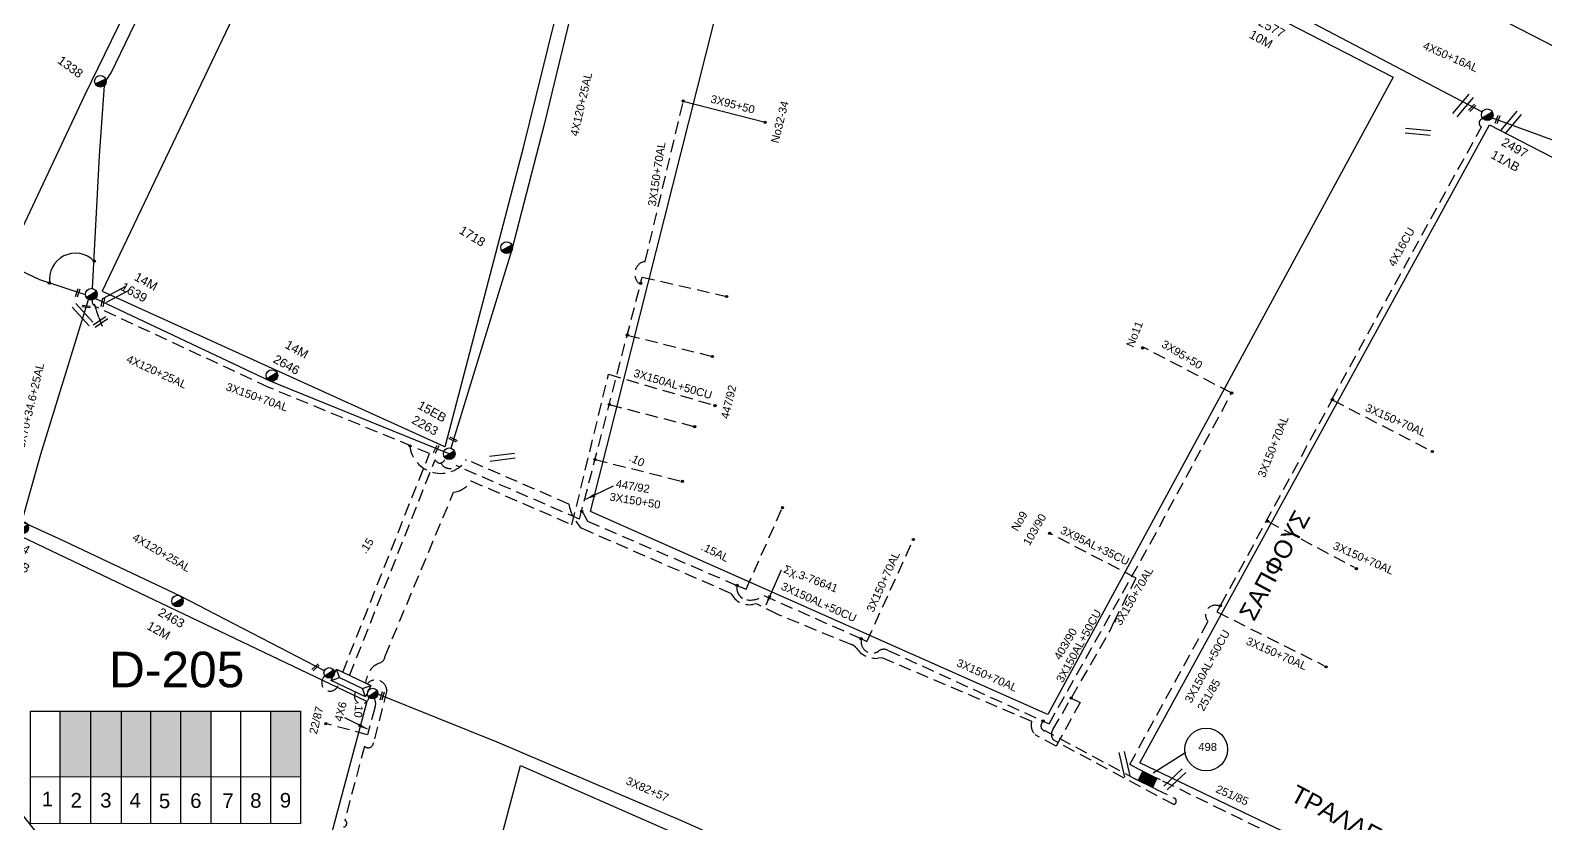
# Model space of a CAD drawing. Header units: millimetres. Extents: x 2662 to 4998, y 438 to 1235.
# Drawn here: x 4535.3 to 4689.3, y 924.7 to 1005.4 of the extents above; entities that cross this region are included whole.
import ezdxf

# ---------------------------------------------------------------- set-up
doc = ezdxf.new("R2010")
doc.units = ezdxf.units.MM
doc.linetypes.add('DASHED', pattern=[19.05, 12.7, -6.35])
for name, color, linetype in [('Link Box 4 Διευθύνσεων', 7, 'Continuous'), ('Pillar OTE', 7, 'Continuous'), ('Άγνωστα', 7, 'Continuous'), ('Γυμνά εναέρια ΧΤ και ΦΟΠ (3Φ)   4x50+16AL', 7, 'Continuous'), ('Επιγραφές - Σχήματα', 7, 'Continuous'), ('Καλωδια ΧΤ    3Χ95+50', 7, 'DASHED'), ('Καλώδια ΧΤ   15AL', 7, 'DASHED'), ('Καλώδια ΧΤ   3x150+50CU', 7, 'DASHED'), ('Καλώδια ΧΤ   3x150+70AL', 7, 'DASHED'), ('Καλώδια ΧΤ   3x150AL+50CU', 7, 'DASHED'), ('Μηχανική τομή', 7, 'Continuous'), ('Στύλος ΦΜ', 7, 'Continuous'), ('Στύλος ΦΜ @ 1', 7, 'Continuous'), ('Συνδέσεις', 7, 'Continuous'), ('Συνεστραμμένα ΧΤ   3x70+54.6+25 AL', 7, 'SYN_LINE'), ('Συνεστραμμενα ΧΤ  4Χ120+25 Al', 7, 'Continuous'), ('Τομή', 7, 'Continuous'), ('Υποσταθμός εναέριος 2 στύλων', 7, 'Continuous'), ('Υποσταθμός πόλεως', 7, 'Continuous'), ('Υπόβαθρο ΔΕΗ', 7, 'Continuous'), ('Υπόγεια Καλώδια Δικτύου ΧΤ   .10', 7, 'DASHED'), ('Υπόγεια καλώδια Παροχών ΧΤ   .15', 7, 'DASHED'), ('Υπόγεια καλώδια Παροχών ΧΤ   4x16CU', 7, 'DASHED'), ('Υπόγεια καλώδια Παροχών ΧΤ   4x6', 7, 'DASHED')]:
    doc.layers.add(name, color=color, linetype=linetype)
doc.styles.add('arial', font='ARIAL.TTF')
doc.styles.get("Standard").update_dxf_attribs({"font": 'ARIAL.TTF'})
doc.linetypes.add('SYN_LINE', pattern='A,0.5,-0.0001,["/\\/\\/\\/",Standard,S=0.1,R=0,X=0,Y=-0.05],-0.25', length=0.7501)
doc.dimstyles.new('ISO-25', dxfattribs={"dimtxt": 2.5, "dimasz": 2.5, "dimexe": 1.25, "dimexo": 0.625, "dimtad": 1, "dimtxsty": 'Standard', "dimcen": 2.5, "dimadec": 0, "dimazin": 0, "dimtfac": 1, "dimtmove": 0, "dimatfit": 3, "dimfxl": 1, "dimarcsym": 0})

# ---------------------------------------------------------------- blocks, each defined once
blk = doc.blocks.new('ΤΟΜΗ')
at = {"layer": 'Τομή', "ltscale": 40}
for p, q in [((-5.68, 0), (5.68, 0)), ((5.68, -2.33), (-5.68, -2.33))]:
    blk.add_line(p, q, dxfattribs=at)
blk = doc.blocks.new('ΜΗΧΑΝΙΚΗ ΤΟΜΗ')
at = {"layer": 'Μηχανική τομή', "ltscale": 40}
for p, q in [((-1.89, 0.78), (1.89, 0.78)), ((1.89, 0), (-1.89, 0))]:
    blk.add_line(p, q, dxfattribs=at)
blk = doc.blocks.new('ΥΠΑΡΧΩΝ ΤΣΙΜΕΝΤΕΝΙΟΣ ΣΤΥΛΟΣ')
at = {"layer": 'Στύλος ΦΜ'}
blk.add_hatch(color=7, dxfattribs=at).paths.add_polyline_path([(-1.29, -2.28, 0.574793), (2.62, 0, 0.268822), (1.3, 2.27)])
at = {"layer": 'Στύλος ΦΜ', "color": 7}
blk.add_line((-1.29, -2.28), (1.3, 2.27), dxfattribs=at)
blk.add_circle((0, 0), 2.62, dxfattribs=at)
at = {"layer": 'Στύλος ΦΜ', "flags": 4}
for tag, p in [('ΤΥΠΟΣ', (-4.91, 3.03)), ('ΑΡΙΘΜΟΣ', (-4.68, 8.05))]:
    blk.add_attdef(tag, p, '', height=4, dxfattribs=at)
blk = doc.blocks.new('ΥΠΟΣΤΑΘΜΟΣ ΕΝΑΕΡΙΟΣ ΕΠΙ 2 ΣΤΥΛΩΝ')
at = {"layer": 'Υποσταθμός εναέριος 2 στύλων', "linetype": 'Continuous'}
for points in [[(-11.97, -2.11, 0.574793), (-8.45, -0.07, 0.268822), (-9.64, 1.98)], [(9.68, -2.15, 0.574793), (13.19, -0.1, 0.268822), (12.01, 1.95)]]:
    blk.add_hatch(color=256, dxfattribs=at).paths.add_polyline_path(points)
for p, q in [((-11.97, -2.11), (-9.64, 1.98)), ((9.68, -2.15), (12.01, 1.95))]:
    blk.add_line(p, q, dxfattribs=at)
for centre in [(-10.81, -0.07), (10.84, -0.1)]:
    blk.add_circle(centre, 2.36, dxfattribs=at)
at = {"layer": 'Υποσταθμός πόλεως', "linetype": 'Continuous', "ltscale": 40}
blk.add_lwpolyline([(-8.57, 2.82), (8.57, 2.82), (8.57, -2.82), (-8.57, -2.82)], close=True, dxfattribs=at)
for points in [[(-5.75, 0), (-8.57, 2.82)], [(-8.57, -2.82), (-5.75, 0)], [(-5.75, 0), (5.75, 0)], [(5.75, 0), (8.57, 2.82)], [(8.57, -2.82), (5.75, 0)]]:
    blk.add_lwpolyline(points, dxfattribs=at)
at = {"layer": 'Υποσταθμός εναέριος 2 στύλων', "ltscale": 40, "flags": 1}
for tag, p in [('ΜΕΤΑΣΧΗΜΑΤΙΣΜΟΣ', (14.09, 2.51)), ('ΙΣΧΥΣ', (14.07, -0.28)), ('ΑΡΙΘΜΟΣ', (14.19, -3))]:
    blk.add_attdef(tag, p, '', height=1.8, dxfattribs=at)
blk = doc.blocks.new('LINK BOX 4 ΑΝΑΧΩΡΗΣΕΩΝ')
at = {"layer": 'Link Box 4 Διευθύνσεων', "ltscale": 40}
blk.add_hatch(color=256, dxfattribs=at).paths.add_polyline_path([(-3.54, 0), (-3.54, -4.67), (3.54, -4.67), (3.54, 0)])
for p, q in [((-3.54, 0), (-5.33, 0)), ((5.33, 0), (3.54, 0)), ((-3.54, -4.67), (-5.33, -4.67)), ((5.33, -4.67), (3.54, -4.67))]:
    blk.add_line(p, q, dxfattribs=at)
blk.add_lwpolyline([(-3.54, -4.67), (-3.54, 0), (3.54, 0), (3.54, -4.67)], close=True, dxfattribs=at)
blk = doc.blocks.new('_ΣΥΝΔΕΣΗ')
at = {"layer": 'Συνδέσεις', "linetype": 'SYN_LINE', "ltscale": 40}
blk.add_hatch(color=256, dxfattribs=at).paths.add_polyline_path([(0.5, -0.01, 1), (-0.5, -0.01, 1)])
at = {"layer": 'Συνδέσεις'}
blk.add_circle((0, -0.01), 0.5, dxfattribs=at)
blk = doc.blocks.new('τομή_')
at = {"layer": 'Επιγραφές - Σχήματα'}
for p, q in [((-1.29, -0.22), (0.13, 0.75)), ((-1.08, -0.46), (0.34, 0.51)), ((-0.66, 0.62), (-0.29, -0.37))]:
    blk.add_line(p, q, dxfattribs=at)

msp = doc.modelspace()

# ---------------------------------------------------------------- hatches: boundary and pattern name
at = {"layer": 'Καλώδια ΧΤ   3x150AL+50CU', "linetype": 'DASHED', "ltscale": 0.1}
h = msp.add_hatch(color=85, dxfattribs=at)
h.dxf.hatch_style = 1
h.paths.add_polyline_path([(4541.44, 936.16), (4538.33, 936.16), (4538.33, 929.51), (4541.44, 929.5)])
h = msp.add_hatch(color=1, dxfattribs=at)
h.dxf.hatch_style = 1
h.paths.add_polyline_path([(4544.55, 936.16), (4541.44, 936.16), (4541.44, 929.5), (4544.55, 929.5)])
h = msp.add_hatch(color=133, dxfattribs=at)
h.dxf.hatch_style = 1
h.paths.add_polyline_path([(4547.53, 936.16), (4544.55, 936.16), (4544.55, 929.5), (4547.53, 929.5)])
h = msp.add_hatch(color=30, dxfattribs=at)
h.dxf.hatch_style = 1
h.paths.add_polyline_path([(4547.53, 929.5), (4550.59, 929.5), (4550.59, 936.16), (4547.53, 936.16)])
h = msp.add_hatch(color=6, dxfattribs=at)
h.dxf.hatch_style = 1
h.paths.add_polyline_path([(4550.59, 929.5), (4553.66, 929.49), (4553.66, 936.16), (4550.59, 936.16)])
h = msp.add_hatch(color=5, dxfattribs=at)
h.dxf.hatch_style = 1
h.paths.add_polyline_path([(4562.74, 936.16), (4559.74, 936.16), (4559.74, 929.49), (4562.74, 929.48)])

# ---------------------------------------------------------------- linework, layer by layer
at = {"layer": 'Pillar OTE', "ltscale": 40}
for points in [[(4535.32, 924.74), (4535.32, 936.16), (4562.74, 936.16), (4562.74, 924.71), (4535.32, 924.74)], [(4538.33, 924.73), (4538.33, 936.16)], [(4541.44, 924.73), (4541.44, 936.16)], [(4544.55, 924.73), (4544.55, 936.16)], [(4547.53, 924.72), (4547.53, 936.16)], [(4550.59, 924.72), (4550.59, 936.16)], [(4553.66, 924.72), (4553.66, 936.16)], [(4556.68, 924.71), (4556.68, 936.16)], [(4559.74, 924.71), (4559.74, 936.16)], [(4535.32, 929.51), (4562.74, 929.48)]]:
    msp.add_lwpolyline(points, dxfattribs=at)
at = {"layer": 'Άγνωστα', "color": 133, "linetype": 'SYN_LINE', "ltscale": 10}
for points in [[(4541.61, 979.1), (4542.31, 992.6), (4542.82, 999.74)], [(4540.9, 978.48), (4536.24, 979.98), (4522.9, 986.28), (4506.25, 994.39)]]:
    msp.add_lwpolyline(points, dxfattribs=at)
at = {"layer": 'Άγνωστα', "color": 133}
msp.add_lwpolyline([(4601.66, 998.15), (4609.99, 996)], dxfattribs=at)
at = {"layer": 'Άγνωστα', "color": 133, "linetype": 'DASHED', "ltscale": 0.1}
for points in [[(4597.33, 979.62), (4597.5, 980.27), (4606.07, 978.3)], [(4595.97, 974.38), (4604.63, 972.2)], [(4594.14, 967.31), (4602.82, 965.07)]]:
    msp.add_lwpolyline(points, dxfattribs=at)
at = {"layer": 'Άγνωστα', "linetype": 'DASHED', "ltscale": 0.1}
msp.add_lwpolyline([(4569.39, 939.02), (4569.46, 939.44, -0.28062), (4570.81, 941.04, 0.303931), (4571.35, 941.73), (4578.32, 958.4), (4578.55, 958.44, 0.213548), (4580.07, 959.56), (4590.35, 955.1), (4594.07, 970.39), (4604.89, 967.21)], format="xyb", dxfattribs=at)
at = {"layer": 'Άγνωστα', "color": 30, "linetype": 'DASHED', "ltscale": 0.1}
msp.add_lwpolyline([(4647.69, 949.68), (4638.92, 954.22)], dxfattribs=at)
at = {"layer": 'Άγνωστα', "color": 85}
msp.add_lwpolyline([(4634.97, 909.92), (4621.92, 915.76), (4615.6, 918.68), (4601.66, 924.93), (4582.75, 933), (4570.61, 937.86)], dxfattribs=at)
at = {"layer": 'Άγνωστα', "color": 7}
msp.add_arc((4539.87, 980.07), 2.63, 44.1406, 189.0692, dxfattribs=at)
at = {"layer": 'Γυμνά εναέρια ΧΤ και ΦΟΠ (3Φ)   4x50+16AL', "color": 2, "linetype": 'Continuous', "ltscale": 0.1}
msp.add_lwpolyline([(4635.01, 1021.8), (4663.05, 1007.48), (4682.88, 997.05)], dxfattribs=at)
at = {"layer": 'Γυμνά εναέρια ΧΤ και ΦΟΠ (3Φ)   4x50+16AL', "color": 133, "linetype": 'Continuous', "ltscale": 0.1}
msp.add_lwpolyline([(4683.9, 996.44), (4739.81, 976.06)], dxfattribs=at)
at = {"layer": 'Επιγραφές - Σχήματα'}
msp.add_lwpolyline([(4652.77, 931.96), (4649.43, 929.86)], dxfattribs=at)
msp.add_circle((4654.83, 932.25), 2.17, dxfattribs=at)
at = {"layer": 'Καλωδια ΧΤ    3Χ95+50', "color": 133, "linetype": 'DASHED', "ltscale": 0.1}
msp.add_lwpolyline([(4657.41, 968.49), (4648.36, 973.17)], dxfattribs=at)
at = {"layer": 'Καλώδια ΧΤ   15AL', "color": 133, "ltscale": 0.1}
msp.add_lwpolyline([(4591.33, 956.47), (4591.49, 956.28), (4591.94, 955.45), (4607.12, 948.93)], dxfattribs=at)
at = {"layer": 'Καλώδια ΧΤ   3x150+50CU', "color": 133, "linetype": 'DASHED', "ltscale": 0.1}
msp.add_lwpolyline([(4591.12, 955.66), (4597.33, 979.62)], dxfattribs=at)
at = {"layer": 'Καλώδια ΧΤ   3x150+50CU', "color": 133, "ltscale": 0.1}
msp.add_lwpolyline([(4607.12, 948.93), (4607.11, 948.71, 0.37966), (4608.12, 947.47, 0.207669), (4609.85, 947.91), (4619.72, 943.52)], format="xyb", dxfattribs=at)
at = {"layer": 'Καλώδια ΧΤ   3x150+50CU', "color": 27, "ltscale": 0.1}
msp.add_lwpolyline([(4689.33, 910.01), (4656.7, 925.98), (4650.18, 929.16)], dxfattribs=at)
at = {"layer": 'Καλώδια ΧΤ   3x150+70AL', "color": 133, "ltscale": 0.1}
for points in [[(4597.33, 979.62), (4597.12, 979.65, -0.568487), (4597.68, 981.86, 0.226732), (4597.8, 981.86), (4601.66, 998.15)], [(4619.72, 943.52), (4619.75, 943.13, 0.467909), (4621.15, 942.08, 0.10044), (4621.56, 942.27, -0.302557), (4622.48, 942.32), (4638.23, 935.14)]]:
    msp.add_lwpolyline(points, format="xyb", dxfattribs=at)
at = {"layer": 'Καλώδια ΧΤ   3x150+70AL', "color": 30, "linetype": 'DASHED', "ltscale": 0.1}
msp.add_lwpolyline([(4567.05, 940.12), (4575.86, 962.33), (4559.53, 969.06), (4541.95, 977.25, -0.341851), (4541.57, 977.93)], format="xyb", dxfattribs=at)
at = {"layer": 'Καλώδια ΧΤ   3x150+70AL', "color": 133, "ltscale": 0.1}
for points in [[(4638.23, 935.14), (4638.85, 934.86), (4649.16, 953.21), (4657.41, 968.49)], [(4619.72, 943.52), (4620.34, 943.24), (4625.06, 953.6)]]:
    msp.add_lwpolyline(points, dxfattribs=at)
at = {"layer": 'Καλώδια ΧΤ   3x150+70AL', "color": 30, "ltscale": 0.1}
for points in [[(4656.32, 946.95), (4667.64, 967.8), (4677.81, 962.54)], [(4661.07, 955.46), (4669.86, 950.77)], [(4656.26, 946.86), (4655.92, 946.24), (4666.79, 940.78)]]:
    msp.add_lwpolyline(points, dxfattribs=at)
msp.add_lwpolyline([(4649.72, 928.21), (4651.59, 927.31, -0.699653), (4651.52, 926.65), (4639.5, 933.09, -0.464416), (4639.25, 934.27), (4645.07, 944.35), (4645.45, 945.19), (4645.45, 945.19), (4647.69, 949.68)], format="xyb", dxfattribs=at)
at = {"layer": 'Καλώδια ΧΤ   3x150AL+50CU', "color": 30, "linetype": 'DASHED', "ltscale": 0.1}
for points in [[(4667.6, 967.82), (4682.8, 995.54, -0.760136), (4682.98, 996.36)], [(4641.1, 937.47), (4642.03, 937.04), (4639.56, 932.58), (4639.56, 932.58), (4637.44, 933.75, -0.278259), (4637.09, 935.11), (4621.9, 941.55), (4621.44, 941.52, -0.264484), (4619.27, 942.55, 0.183061), (4618.73, 942.92), (4611.27, 945.96), (4609.1, 947.06), (4608.73, 947, -0.326096), (4606.51, 948.11), (4591.32, 954.73, -0.147043), (4590.03, 957.2), (4579.63, 961.71, -0.699674), (4573.86, 963.15)], [(4648.02, 930.21), (4647.06, 930.74), (4655.02, 945.25, -0.818397), (4656.16, 946.82)]]:
    msp.add_lwpolyline(points, format="xyb", dxfattribs=at)
at = {"layer": 'Καλώδια ΧΤ   3x150AL+50CU', "color": 133, "linetype": 'DASHED', "ltscale": 0.1}
for points in [[(4567.75, 939.78), (4576.44, 961.7, 0.853897), (4577.44, 961.9)], [(4591.12, 955.66), (4578.59, 961.1, -0.518053), (4577.03, 961.38)], [(4647.74, 929.18), (4638.46, 934.14, -0.672733), (4638.22, 935.03)]]:
    msp.add_lwpolyline(points, format="xyb", dxfattribs=at)
at = {"layer": 'Καλώδια ΧΤ   3x150AL+50CU', "color": 6, "linetype": 'DASHED', "ltscale": 0.1}
msp.add_arc((4565.77, 939.05), 0.863, 127.5322, 350.4635, dxfattribs=at)
at = {"layer": 'Καλώδια ΧΤ   3x150AL+50CU', "color": 85, "linetype": 'DASHED', "ltscale": 0.1}
msp.add_arc((4568.98, 937.65), 0.744, 144.3367, 353.8639, dxfattribs=at)
at = {"layer": 'Συνεστραμμένα ΧΤ   3x70+54.6+25 AL', "color": 133, "ltscale": 10}
msp.add_lwpolyline([(4542.99, 1000.26), (4543.51, 1001.04), (4549.29, 1013.05), (4552.79, 1020.53)], dxfattribs=at)
at = {"layer": 'Συνεστραμμένα ΧΤ   3x70+54.6+25 AL', "color": 6, "linetype": 'SYN_LINE', "ltscale": 10}
msp.add_lwpolyline([(4534.44, 955.39), (4536.35, 962.27), (4538.9, 970.51), (4541.2, 978)], dxfattribs=at)
at = {"layer": 'Συνεστραμμενα ΧΤ  4Χ120+25 Al', "color": 27, "linetype": 'SYN_LINE', "ltscale": 10}
for points in [[(4597.53, 1038.36), (4595.06, 1027.73), (4593.43, 1021.02), (4591.77, 1014.16), (4590.95, 1009.93), (4587.49, 995.65), (4584.21, 982.95), (4578.04, 962.88)], [(4577.87, 962.31), (4559.66, 969.7), (4541.89, 978.09)]]:
    msp.add_lwpolyline(points, dxfattribs=at)
at = {"layer": 'Συνεστραμμενα ΧΤ  4Χ120+25 Al', "color": 6, "linetype": 'SYN_LINE', "ltscale": 10}
msp.add_lwpolyline([(4565.18, 940.24), (4565.18, 940.24), (4550.54, 947.85), (4550.54, 947.85), (4538.22, 953.66), (4534.44, 955.39), (4522.59, 960.65), (4519.66, 962.03)], dxfattribs=at)
at = {"layer": 'Υπόβαθρο ΔΕΗ'}
for points in [[(4533.38, 982.94), (4506.9, 995.16), (4542.17, 1066.81), (4566.99, 1053.28), (4553.05, 1023.89), (4540.81, 998.73), (4533.38, 982.94)], [(4611.49, 1032.68), (4673.84, 1000.6), (4638.71, 935.82), (4592.22, 956.45), (4611.49, 1032.68)], [(4683.61, 995.75), (4725.44, 974.17), (4690.88, 910.38), (4648.07, 930.91), (4683.61, 995.75)], [(4542.26, 976.16), (4541.81, 977.52)], [(4552.2, 903.16), (4560.65, 904.04), (4569.5, 937.01), (4569.51, 937.14), (4519.49, 960.99), (4514.77, 953.33), (4531.75, 929.02), (4541.05, 917.27), (4547.1, 909.63), (4552.2, 903.16)], [(4599.53, 865.01), (4571.03, 877.52), (4585.12, 930.62), (4625.72, 912.79), (4599.53, 865.01)]]:
    msp.add_lwpolyline(points, dxfattribs=at)
for points in [[(4542.59, 978.82), (4577.38, 963.06, 0.581532), (4577.49, 963.14), (4585.45, 993.56), (4590.34, 1013.38), (4596.5, 1037.94), (4594.51, 1038.86), (4585.26, 1043.61), (4575.94, 1048.69), (4542.59, 978.82)], [(4730.97, 982.67, -0.436171), (4730.86, 982.64), (4730.03, 982.97), (4711.15, 992.93), (4643.95, 1027.5)]]:
    msp.add_lwpolyline(points, format="xyb", dxfattribs=at)
at = {"layer": 'Υπόγεια Καλώδια Δικτύου ΧΤ   .10', "color": 133, "ltscale": 0.1}
for points in [[(4592.7, 961.73), (4601.57, 959.5)], [(4607.12, 948.93), (4608.05, 948.53), (4611.75, 956.84)]]:
    msp.add_lwpolyline(points, dxfattribs=at)
at = {"layer": 'Υπόγεια Καλώδια Δικτύου ΧΤ   .10', "color": 1, "linetype": 'DASHED', "ltscale": 0.1}
msp.add_lwpolyline([(4569.55, 938.93, -0.66652), (4571.53, 938.25), (4570.17, 932.92, -0.624399), (4569.26, 932.57), (4567.25, 925.08, -0.741564), (4567.13, 924.37)], format="xyb", dxfattribs=at)
at = {"layer": 'Υπόγεια καλώδια Παροχών ΧΤ   4x6', "color": 85, "linetype": 'DASHED', "ltscale": 0.1}
msp.add_lwpolyline([(4570.23, 937.43, -0.267041), (4570.31, 936.48), (4569.57, 933.75), (4565.34, 934.88)], format="xyb", dxfattribs=at)

# ---------------------------------------------------------------- block references
at = {"layer": 'Link Box 4 Διευθύνσεων', "xscale": 0.2259914949150555, "yscale": 0.2259914949150555, "zscale": 0.2259914949150555, "rotation": 334.115521358969}
msp.add_blockref('LINK BOX 4 ΑΝΑΧΩΡΗΣΕΩΝ', (4649.1, 929.69), dxfattribs=at)
at = {"layer": 'Επιγραφές - Σχήματα', "xscale": 0.9039659796602221, "yscale": 0.9039659796602221, "zscale": 0.9039659796602221}
msp.add_blockref('τομή_', (4542.85, 975.6), dxfattribs=at)
at = {"layer": 'Μηχανική τομή'}
for p, xscale, yscale, zscale, rotation in [((4681.93, 997.4), 0.2259914949150554, 0.2259914949150554, 0.2259914949150554, 45.55630448887703), ((4684.52, 996.25), 0.2259914949150554, 0.2259914949150554, 0.2259914949150554, 70.27049181867478), ((4540.02, 978.69), 0.2259914949150552, 0.2259914949150552, 0.2259914949150552, 253.1782892810216), ((4540.96, 977.19), 0.2259914949150553, 0.2259914949150553, 0.2259914949150553, 353.6046619897515), ((4542.75, 977.67), 0.2259914949150553, 0.2259914949150553, 0.2259914949150553, 77.22515109266956), ((4576.63, 962.73), 0.2259914949150552, 0.2259914949150552, 0.2259914949150552, 63.76098027314353), ((4578.31, 963.83), 0.2259914949150553, 0.2259914949150553, 0.2259914949150553, 154.4503021852994), ((4564.22, 940.67), 0.2259914949150553, 0.2259914949150553, 0.2259914949150553, 222.7383833790302), ((4570.97, 937.72), 0.2259914949150552, 0.2259914949150552, 0.2259914949150552, 253.8922308621095)]:
    msp.add_blockref('ΜΗΧΑΝΙΚΗ ΤΟΜΗ', p, dxfattribs=dict(at, xscale=xscale, yscale=yscale, zscale=zscale, rotation=rotation))
at = {"layer": 'Στύλος ΦΜ @ 1', "ltscale": 40}
ref = msp.add_blockref('ΥΠΑΡΧΩΝ ΤΣΙΜΕΝΤΕΝΙΟΣ ΣΤΥΛΟΣ', (4662.82, 1006.94), dxfattribs=dict(at, xscale=0.2259914949150553, yscale=0.2259914949150553, zscale=0.2259914949150553, rotation=331.0369859136696))
ref.add_attrib('ΤΥΠΟΣ', '2577', (4660.05, 1005.91), dxfattribs={"layer": 'Στύλος ΦΜ', "height": 0.904, "rotation": 331.037, "flags": 4})
ref.add_attrib('ΑΡΙΘΜΟΣ', '10Μ', (4659.11, 1004.65), dxfattribs={"layer": 'Στύλος ΦΜ', "height": 0.904, "rotation": 331.037, "flags": 4})
ref = msp.add_blockref('ΥΠΑΡΧΩΝ ΤΣΙΜΕΝΤΕΝΙΟΣ ΣΤΥΛΟΣ', (4542.41, 1000.17), dxfattribs=dict(at, xscale=0.2259914949150554, yscale=0.2259914949150554, zscale=0.2259914949150554, rotation=323.6809996662815))
ref.add_attrib('ΤΥΠΟΣ', '1338', (4537.97, 1002.1), dxfattribs={"layer": 'Στύλος ΦΜ', "height": 0.904, "rotation": 323.681, "flags": 4})
ref = msp.add_blockref('ΥΠΑΡΧΩΝ ΤΣΙΜΕΝΤΕΝΙΟΣ ΣΤΥΛΟΣ', (4683.4, 996.77), dxfattribs=dict(at, xscale=0.2259914949150553, yscale=0.2259914949150553, zscale=0.2259914949150553, rotation=331.0369859136696))
ref.add_attrib('ΤΥΠΟΣ', '2497', (4684.75, 993.71), dxfattribs={"layer": 'Στύλος ΦΜ', "height": 0.904, "rotation": 331.037, "flags": 4})
ref.add_attrib('ΑΡΙΘΜΟΣ', '11ΛB', (4683.67, 992.43), dxfattribs={"layer": 'Στύλος ΦΜ', "height": 0.904, "rotation": 331.037, "flags": 4})
ref = msp.add_blockref('ΥΠΑΡΧΩΝ ΤΣΙΜΕΝΤΕΝΙΟΣ ΣΤΥΛΟΣ', (4583.71, 983.26), dxfattribs=dict(at, xscale=0.2259914949150554, yscale=0.2259914949150554, zscale=0.2259914949150554, rotation=328.5976317749534))
ref.add_attrib('ΤΥΠΟΣ', '1718', (4578.79, 984.78), dxfattribs={"layer": 'Στύλος ΦΜ', "height": 0.904, "rotation": 328.5976, "flags": 4})
ref = msp.add_blockref('ΥΠΑΡΧΩΝ ΤΣΙΜΕΝΤΕΝΙΟΣ ΣΤΥΛΟΣ', (4541.49, 978.52), dxfattribs=dict(at, xscale=0.2259914949150553, yscale=0.2259914949150553, zscale=0.2259914949150553, rotation=331.0369859136696))
ref.add_attrib('ΤΥΠΟΣ', '14M', (4545.76, 980.02), dxfattribs={"layer": 'Στύλος ΦΜ', "height": 0.904, "rotation": 331.037, "flags": 4})
ref.add_attrib('ΑΡΙΘΜΟΣ', '1639', (4544.39, 979.01), dxfattribs={"layer": 'Στύλος ΦΜ', "height": 0.904, "rotation": 331.037, "flags": 4})
ref = msp.add_blockref('ΥΠΑΡΧΩΝ ΤΣΙΜΕΝΤΕΝΙΟΣ ΣΤΥΛΟΣ', (4559.85, 970.26), dxfattribs=dict(at, xscale=0.2259914949150553, yscale=0.2259914949150553, zscale=0.2259914949150553, rotation=331.0369859136696))
ref.add_attrib('ΤΥΠΟΣ', '14M', (4561.09, 973.12), dxfattribs={"layer": 'Στύλος ΦΜ', "height": 0.904, "rotation": 331.037, "flags": 4})
ref.add_attrib('ΑΡΙΘΜΟΣ', '2646', (4559.89, 971.65), dxfattribs={"layer": 'Στύλος ΦΜ', "height": 0.904, "rotation": 331.037, "flags": 4})
ref = msp.add_blockref('ΥΠΑΡΧΩΝ ΤΣΙΜΕΝΤΕΝΙΟΣ ΣΤΥΛΟΣ', (4577.87, 962.31), dxfattribs=dict(at, xscale=0.2259914949150553, yscale=0.2259914949150553, zscale=0.2259914949150553, rotation=331.0369859136696))
ref.add_attrib('ΤΥΠΟΣ', '15EB', (4574.57, 966.96), dxfattribs={"layer": 'Στύλος ΦΜ', "height": 0.904, "rotation": 331.037, "flags": 4})
ref.add_attrib('ΑΡΙΘΜΟΣ', '2263', (4573.97, 965.48), dxfattribs={"layer": 'Στύλος ΦΜ', "height": 0.904, "rotation": 331.037, "flags": 4})
ref = msp.add_blockref('ΥΠΑΡΧΩΝ ΤΣΙΜΕΝΤΕΝΙΟΣ ΣΤΥΛΟΣ', (4534.52, 954.8), dxfattribs=dict(at, xscale=0.2259914949150553, yscale=0.2259914949150553, zscale=0.2259914949150553, rotation=331.0369859136696))
ref.add_attrib('ΤΥΠΟΣ', '2464', (4532.47, 953.39), dxfattribs={"layer": 'Στύλος ΦΜ', "height": 0.904, "rotation": 331.037, "flags": 4})
ref.add_attrib('ΑΡΙΘΜΟΣ', '14ΛB', (4532.22, 951.61), dxfattribs={"layer": 'Στύλος ΦΜ', "height": 0.904, "rotation": 331.037, "flags": 4})
ref = msp.add_blockref('ΥΠΑΡΧΩΝ ΤΣΙΜΕΝΤΕΝΙΟΣ ΣΤΥΛΟΣ', (4550.25, 947.34), dxfattribs=dict(at, xscale=0.2259914949150553, yscale=0.2259914949150553, zscale=0.2259914949150553, rotation=331.0369859136696))
ref.add_attrib('ΤΥΠΟΣ', '2463', (4548.19, 945.92), dxfattribs={"layer": 'Στύλος ΦΜ', "height": 0.904, "rotation": 331.037, "flags": 4})
ref.add_attrib('ΑΡΙΘΜΟΣ', '12Μ', (4547.04, 944.54), dxfattribs={"layer": 'Στύλος ΦΜ', "height": 0.904, "rotation": 331.037, "flags": 4})
at = {"layer": 'Συνδέσεις', "xscale": 0.2259914949150555, "yscale": 0.2259914949150555, "zscale": 0.2259914949150555}
for p in [(4601.66, 998.16), (4609.99, 996), (4541.79, 981.89), (4537.23, 979.66), (4597.33, 979.63), (4606.07, 978.3), (4595.97, 974.39), (4604.63, 972.2), (4648.36, 973.06), (4657.41, 968.49), (4667.64, 967.8), (4594.14, 967.32), (4604.9, 967.21), (4602.82, 965.07), (4573.87, 963.12), (4592.7, 961.73), (4677.81, 962.54), (4601.57, 959.5), (4611.75, 956.84), (4591.33, 956.48), (4661.07, 955.46), (4625.06, 953.6), (4638.92, 954.22), (4670.09, 950.63), (4607.12, 948.93), (4656.27, 946.86), (4619.73, 943.52), (4667.01, 940.65), (4641.1, 937.48), (4638.23, 935.14), (4565.33, 934.87)]:
    msp.add_blockref('_ΣΥΝΔΕΣΗ', p, dxfattribs=at)
at = {"layer": 'Τομή'}
for p, xscale, yscale, zscale, rotation in [((4681.14, 997.54), 0.2259914949150553, 0.2259914949150553, 0.2259914949150553, 229.5875695090656), ((4686.02, 995.82), 0.2259914949150553, 0.2259914949150553, 0.2259914949150553, 229.5875695090656), ((4676.38, 995.29), 0.2259914949150553, 0.2259914949150553, 0.2259914949150553, 354.7408788564262), ((4543.87, 978.74), 0.2259914949150554, 0.2259914949150554, 0.2259914949150554, 27.94984475996645), ((4540.78, 976.63), 0.2259914949150553, 0.2259914949150553, 0.2259914949150553, 312.2793129561661), ((4583.24, 962.22), 0.2259914949150553, 0.2259914949150553, 0.2259914949150553, 7.100696514472513), ((4646.27, 930.69), 0.2259914949150553, 0.2259914949150553, 0.2259914949150553, 103.2523041999074), ((4651.45, 929.41), 0.2259914949150553, 0.2259914949150553, 0.2259914949150553, 43.09051457879568)]:
    msp.add_blockref('ΤΟΜΗ', p, dxfattribs=dict(at, xscale=xscale, yscale=yscale, zscale=zscale, rotation=rotation))
at = {"layer": 'Υποσταθμός εναέριος 2 στύλων', "xscale": 0.2259914949150555, "yscale": 0.2259914949150555, "zscale": 0.2259914949150555, "rotation": 334.6559158593465}
msp.add_blockref('ΥΠΟΣΤΑΘΜΟΣ ΕΝΑΕΡΙΟΣ ΕΠΙ 2 ΣΤΥΛΩΝ', (4567.89, 939.01), dxfattribs=at)

# ---------------------------------------------------------------- texts
at = {"ltscale": 40, "insert": (4543.29, 942.19), "char_height": 3.616, "width": 19.1112, "attachment_point": 1, "style": 'arial'}
msp.add_mtext('D-205', dxfattribs=at)
at = {"ltscale": 30, "char_height": 1.48, "width": 10.1762, "attachment_point": 1}
for s, insert in [('1', (4536.45, 927.95)), ('2', (4539.38, 927.83)), ('3', (4542.39, 927.83)), ('4', (4545.37, 927.83)), ('5', (4548.36, 927.76)), ('6', (4551.54, 927.79)), ('7', (4554.82, 927.79)), ('8', (4557.64, 927.81)), ('9', (4560.65, 927.83))]:
    msp.add_mtext(s, dxfattribs=dict(at, insert=insert))
at = {"layer": 'Άγνωστα', "ltscale": 40, "width": 62.5458, "attachment_point": 1, "style": 'arial'}
for s, insert, char_height, rotation in [('4X120+25AL', (4590.16, 994.71), 0.814, 77.2003), ('3X95+50', (4604.58, 998.81), 0.814, 345.3668), ('Νο32-34', (4610.55, 994.01), 0.814, 76.0763), ('Νο11', (4646.66, 973.36), 0.814, 68.239), ('3X95+50', (4650.62, 973.92), 0.814, 328.9562), ('4X120+25AL', (4545.31, 972.4), 0.814, 335.3236), ('3X70+34.6+25AL', (4533.89, 963.01), 0.8136, 76.7553), ('447/92', (4605.47, 965.99), 0.814, 76.4931), ('3X150+50', (4594.26, 958.37), 0.814, 350.5318), ('447/92', (4594.89, 959.7), 0.814, 350.1923), ('Νο9', (4634.95, 954.77), 0.814, 59.6916), ('103/90', (4636.16, 953.31), 0.814, 59.6916), ('4X120+25AL', (4546, 954.29), 0.814, 329.6165), ('3X95AL+35CU', (4640.28, 955), 0.8136, 333.9963), ('403/90', (4639.29, 941.69), 0.814, 59.6916), ('251/85', (4653.86, 936.49), 0.814, 59.8277), ('22/87', (4563.62, 933.94), 0.814, 76.0461), ('4Χ6', (4566.19, 935.22), 0.814, 76.0461), ('3X82+57', (4596.09, 929.51), 0.814, 336.1699), ('251/85', (4656.05, 928.68), 0.814, 336.1699)]:
    msp.add_mtext(s, dxfattribs=dict(at, insert=insert, char_height=char_height, rotation=rotation))
at = {"layer": 'Γυμνά εναέρια ΧΤ και ΦΟΠ (3Φ)   4x50+16AL', "ltscale": 40, "insert": (4677.1, 1004.24), "char_height": 0.814, "width": 62.5458, "attachment_point": 1, "rotation": 336.1699, "style": 'arial'}
msp.add_mtext('4X50+16AL', dxfattribs=at)
at = {"layer": 'Επιγραφές - Σχήματα', "ltscale": 40, "width": 19.1112, "attachment_point": 1, "style": 'arial'}
for s, insert, char_height, rotation in [('ΣA{\\fArial|b0|i0|c204|p34;ПФ}ΟΥΣ', (4658.09, 946.04), 1.8079, 61.6681), ('ΤΡΑΛΛΕΩΝ', (4664.08, 928.73), 1.808, 332.134)]:
    msp.add_mtext(s, dxfattribs=dict(at, insert=insert, char_height=char_height, rotation=rotation))
at = {"layer": 'Επιγραφές - Σχήματα', "char_height": 0.814, "width": 7.7372, "attachment_point": 1}
for s, insert, rotation in [('Σχ.3-76641', (4612.08, 951.03), 338.8825), ('498', (4654.03, 932.93), 359.4102)]:
    msp.add_mtext(s, dxfattribs=dict(at, insert=insert, rotation=rotation))
at = {"layer": 'Καλώδια ΧΤ   15AL', "ltscale": 40, "insert": (4603.75, 953.32), "char_height": 0.814, "width": 62.5458, "attachment_point": 1, "rotation": 334.0485, "style": 'arial'}
msp.add_mtext('.15AL', dxfattribs=at)
at = {"layer": 'Καλώδια ΧΤ   3x150+50CU', "ltscale": 40, "char_height": 0.8136, "width": 62.5458, "attachment_point": 1, "style": 'arial'}
for insert, rotation in [((4596.77, 970.95), 343.6528), ((4611.86, 949.29), 335.8004), ((4639.52, 939.36), 61.2248), ((4652.59, 937.29), 61.2248)]:
    msp.add_mtext('3X150AL+50CU', dxfattribs=dict(at, insert=insert, rotation=rotation))
at = {"layer": 'Καλώδια ΧΤ   3x150+70AL', "ltscale": 40, "char_height": 0.814, "width": 62.5458, "attachment_point": 1, "style": 'arial'}
for insert, rotation in [((4598.06, 987.54), 81.2892), ((4555.36, 969.56), 340.5375), ((4660.02, 960.12), 68.2552), ((4671.25, 967.43), 336.1699), ((4620.25, 946.46), 65.6422), ((4667.97, 953.41), 336.1699), ((4645.45, 945.19), 59.6413), ((4659.13, 943.72), 336.1699), ((4629.69, 941.51), 336.1699)]:
    msp.add_mtext('3X150+70AL', dxfattribs=dict(at, insert=insert, rotation=rotation))
at = {"layer": 'Υπόγεια Καλώδια Δικτύου ΧΤ   .10', "ltscale": 40, "char_height": 0.814, "width": 62.5458, "attachment_point": 1, "style": 'arial'}
for insert, rotation in [((4596.42, 962.38), 334.0485), ((4569.15, 937.02), 264.5933)]:
    msp.add_mtext('.10', dxfattribs=dict(at, insert=insert, rotation=rotation))
at = {"layer": 'Υπόγεια καλώδια Παροχών ΧΤ   .15', "ltscale": 40, "insert": (4568.71, 952.52), "char_height": 0.814, "width": 62.5458, "attachment_point": 1, "rotation": 56.7498, "style": 'arial'}
msp.add_mtext('.15', dxfattribs=at)
at = {"layer": 'Υπόγεια καλώδια Παροχών ΧΤ   4x16CU', "ltscale": 40, "insert": (4673.26, 981.65), "char_height": 0.814, "width": 62.5458, "attachment_point": 1, "rotation": 60.8629, "style": 'arial'}
msp.add_mtext('4X16CU', dxfattribs=at)

# ---------------------------------------------------------------- leaders
at = {"layer": 'Επιγραφές - Σχήματα', "ltscale": 40}
for points in [[(4591.77, 957.69), (4594.58, 959.04)], [(4610.08, 946.97), (4611.65, 950.5)], [(4569.57, 934.3), (4567.25, 935.46)]]:
    msp.add_leader(points, dimstyle='ISO-25', override={"dimasz": 1, "dimtad": 0}, dxfattribs=at)

doc.saveas('drawing.dxf')
